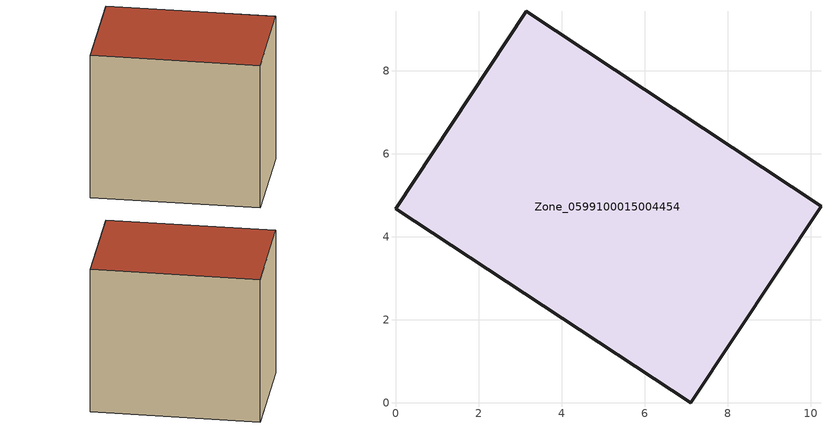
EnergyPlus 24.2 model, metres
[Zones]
Zone_0599100015004454
 floor ground (C_G): 3.15,9.43 10.25,4.73 7.12,0 0,4.68 z0.75
 wall outside (C_F): 10.25,4.73 3.15,9.43 0,4.68 7.12,0 10.25,4.73 z0.75:8.6
 roof outside (C_R): 0,4.68 7.12,0 10.25,4.73 3.15,9.43 z8.6
[BUILDING]
Pand.0599100015004454: North Axis=0; Terrain=City; Loads Convergence Tolerance Value=0.04; Temperature Convergence Tolerance Value=0.4; Solar Distribution=FullExterior; Maximum Number of Warmup Days=25; Minimum Number of Warmup Days=1
[Site:Location]
Rotterdam.The.Hague.AP_ZH_NLD Design_Conditions: Latitude=51.96; Longitude=4.45; Time Zone=1; Elevation=-4.5
[SITE:GROUNDTEMPERATURE:BUILDINGSURFACE]
18, 18, 18, 18, 18, 18, 18, 18, 18, 18, 18, 18
[MATERIAL] Thermal Absorptance=0.9; Solar Absorptance=0.7; Visible Absorptance=0.7
Name | Roughness | Thickness | Conductivity | Density | Specific Heat
G.TI.1975-1991 | MediumSmooth | 0.15 | 0.288461 | 540 | 1210
F.TI.1975-1991 | Rough | 0.3 | 0.230769 | 1920 | 840
R.TI.1975-1991 | MediumRough | 0.2 | 0.153846 | 1500 | 1000
[CONSTRUCTION]
C_G: G.TI.1975-1991
C_F: F.TI.1975-1991
C_R: R.TI.1975-1991
[ZONE]
Zone_0599100015004454: Type=1; Multiplier=1; Ceiling Height=Autocalculate; Volume=Autocalculate; Floor Area=autocalculate; Part of Total Floor Area=Yes
[ZONEINFILTRATION:DESIGNFLOWRATE]
Infil_Zone_0599100015004454: Zone or ZoneList or Space or SpaceList=Zone_0599100015004454; Schedule=AlwaysOn; Design Flow Rate Calculation Method=Flow/Area; Flow Rate per Floor Area=0.003; Constant Term Coefficient=1; Temperature Term Coefficient=0; Velocity Term Coefficient=0; Velocity Squared Term Coefficient=0
[HVACTEMPLATE:ZONE:IDEALLOADSAIRSYSTEM]
Zone_0599100015004454: Maximum Heating Supply Air Temperature=50; Minimum Cooling Supply Air Temperature=13; Maximum Heating Supply Air Humidity Ratio=0.0156; Minimum Cooling Supply Air Humidity Ratio=0.0077; Heating Limit=NoLimit; Cooling Limit=NoLimit; Dehumidification Control Type=ConstantSensibleHeatRatio; Cooling Sensible Heat Ratio=0.7; Dehumidification Setpoint=60; Humidification Control Type=None; Humidification Setpoint=30; Outdoor Air Method=None; Outdoor Air Flow Rate per Person=0.00944; Outdoor Air Flow Rate per Zone Floor Area=0; Outdoor Air Flow Rate per Zone=0; Demand Controlled Ventilation Type=None; Outdoor Air Economizer Type=NoEconomizer; Heat Recovery Type=None; Sensible Heat Recovery Effectiveness=0.7; Latent Heat Recovery Effectiveness=0.65
[ZONECONTROL:THERMOSTAT]
ThermostatControl_Zone_0599100015004454: Zone or ZoneList=Zone_0599100015004454; Control Type Schedule=DualSetpointControlType; Control 1=Thermostat_Zone_0599100015004454; Temperature Difference Between Cutout And Setpoint=0
[THERMOSTATSETPOINT:DUALSETPOINT]
Thermostat_Zone_0599100015004454: Heating Setpoint Temperature Schedule=HeatingSetpoint_Zone_0599100015004454; Cooling Setpoint Temperature Schedule=CoolingSetpoint_Zone_0599100015004454
[SCHEDULE:COMPACT]
HeatingSetpoint_Zone_0599100015004454: Through: 12/31, For: AllDays, Until: 24:00, 21
CoolingSetpoint_Zone_0599100015004454: Through: 12/31, For: AllDays, Until: 24:00, 24
DualSetpointControlType: Through: 12/31, For: AllDays, Until: 24:00, 4
AlwaysOn: Through: 12/31, For: AllDays, Until: 24:00, 1
